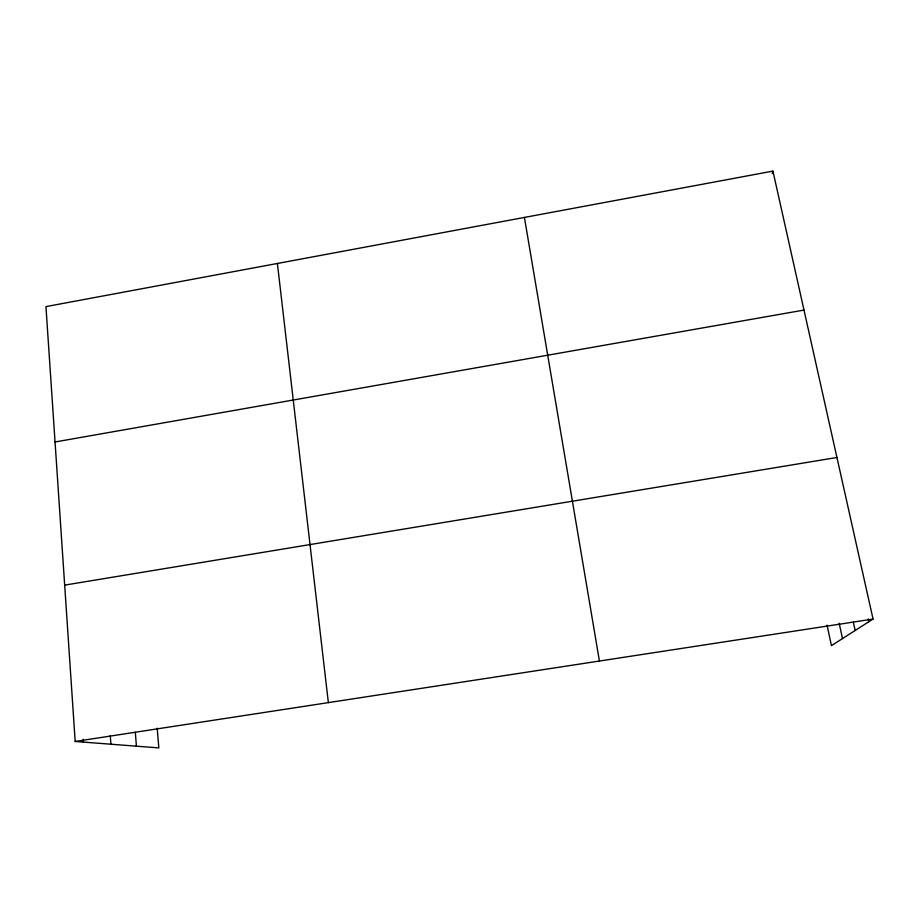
<?xml version="1.0" encoding="UTF-8"?>
<svg xmlns="http://www.w3.org/2000/svg" width="919" height="919" viewBox="0 0 919 919"><rect width="100%" height="100%" fill="white"/><g stroke="black" fill="none" stroke-linecap="round" stroke-linejoin="round"><path stroke-width="1.38" d="M772.27 173.68L772.936 171.106L45.95 306.613L75.186 741.472L158.826 747.894L157.195 728.17M772.936 171.106L873.05 619.05L831.431 645.643L827.043 625.173M55.048 441.982L803.987 310.071M64.675 585.127L836.945 457.49M75.186 741.472L873.05 619.05M868.306 618.912L868.914 621.692M853.349 622.14L855.175 630.468M839.185 623.266L842.505 638.567M524.416 217.424L599.429 661.037M277.4 263.466L328.359 702.633M135.323 732.271L136.414 746.171M110.28 735.694L110.912 744.218M83.227 739.278L83.422 742.104"/></g></svg>
